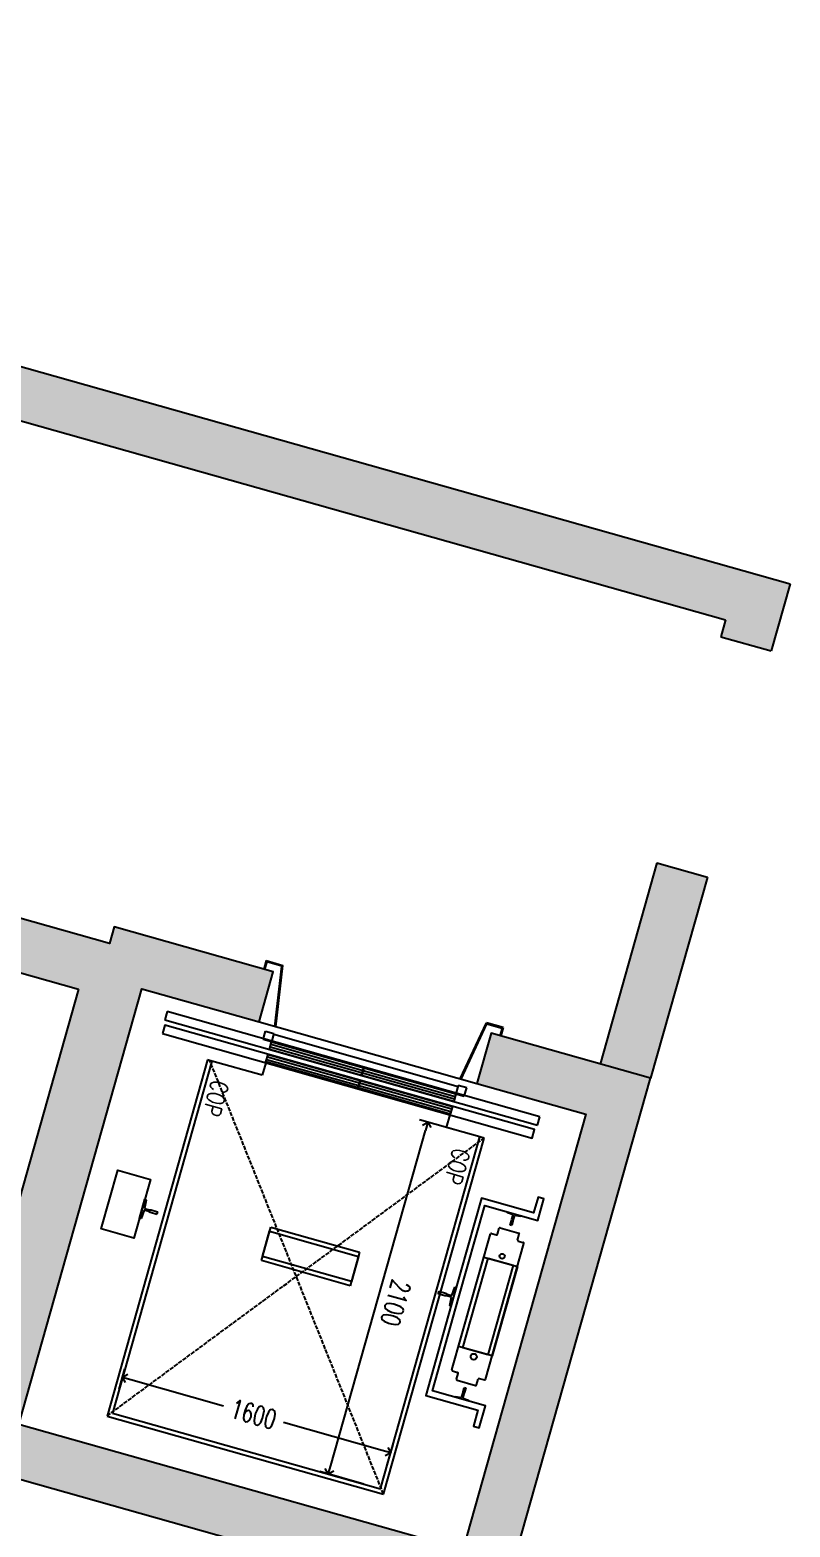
# Model space of a CAD drawing. Header units: millimetres. Extents: x 11689832 to 11802583, y 1023459 to 1173251.
# Drawn here: x 11756266 to 11760631, y 1114065 to 1122663 of the extents above; entities that cross this region are included whole.
import ezdxf
from ezdxf.enums import TextEntityAlignment as Align

# ---------------------------------------------------------------- set-up
doc = ezdxf.new("R2010")
doc.units = ezdxf.units.MM
doc.header["$MEASUREMENT"] = 0
doc.linetypes.add('xref.asix of  podium$0$xref.asix of  podium$0$ACAD_ISO02W100', pattern=[15, 12, -3])
doc.layers.get('0').update_dxf_attribs({"linetype": 'CONTINUOUS', "lineweight": 13})
doc.layers.get('Defpoints').update_dxf_attribs({"color": 5, "linetype": 'CONTINUOUS', "lineweight": 13})
doc.layers.add('KT-Net cot vach', color=6, linetype='CONTINUOUS')
doc.layers.add('thang may block', color=36, linetype='CONTINUOUS')
doc.layers.add('KT-Vat lieu', color=250, linetype='CONTINUOUS', lineweight=9)
doc.styles.add('xref.asix of  podium$0$xref.asix of  podium$0$ROMANS', font='ROMANS.SHX')
doc.styles.add('xref.asix of  podium$0$xref.asix of  podium$0$xref.N.Cot vach tang N2$0$DIM', font='vnsimli.shx', dxfattribs={"width": 0.7})
doc.dimstyles.new('xref.asix of  podium$0$xref.asix of  podium$0$xref.N.Cot vach tang N2$0$CCU 1-100 A1', dxfattribs={"dimscale": 100, "dimtxt": 2.2, "dimasz": 1, "dimexe": 1, "dimexo": 0, "dimgap": 1, "dimtad": 1, "dimdec": 0, "dimdsep": 46, "dimtxsty": 'xref.asix of  podium$0$xref.asix of  podium$0$xref.N.Cot vach tang N2$0$DIM', "dimblk1": 'xref.asix of  podium$0$xref.asix of  podium$0$xref.N.Cot vach tang N2$0$_ARCHTICK', "dimblk2": 'xref.asix of  podium$0$xref.asix of  podium$0$xref.N.Cot vach tang N2$0$_ARCHTICK', "dimsah": 1, "dimcen": 0, "dimdle": 1, "dimclrd": 256, "dimclre": 256, "dimclrt": 31, "dimadec": 0, "dimazin": 0, "dimtfac": 1, "dimtdec": 0, "dimtix": 1, "dimtmove": 2, "dimatfit": 3, "dimldrblk": 'xref.asix of  podium$0$xref.asix of  podium$0$xref.N.Cot vach tang N2$0$_ARCHTICK', "dimfxl": 8, "dimtolj": 1, "dimarcsym": 0})

# ---------------------------------------------------------------- blocks, each defined once
blk = doc.blocks.new('xref.asix of  podium$0$xref.asix of  podium$0$xref.N.Cot vach tang N2$0$_Open90')
at = {"color": 0, "linetype": 'ByBlock', "lineweight": -2}
for p, q in [((0, 0), (-1, 0)), ((-0.5, 0.5), (0, 0)), ((0, 0), (-0.5, -0.5))]:
    blk.add_line(p, q, dxfattribs=at)
blk = doc.blocks.new('*D66')
at = {"layer": 'Defpoints', "color": 0, "transparency": 16777216}
for p in [(-424.1796271950009, -515.0000000018629), (-353.0637966729702, -515.0000000018629, -3.230249313876472e-06), (-353.0637966729702, -2114.999998144806, -3.229479425215231e-06)]:
    blk.add_point(p, dxfattribs=at)
at = {"layer": 'thang may block', "color": 5, "transparency": 16777216}
for p, q in [((-353.0637966729702, -515.0000000018629), (-474.1796271950009, -515.0000000018629)), ((-424.1796271950009, -565.0000000018629), (-424.1796271950007, -1154.999998145427)), ((-424.1796271950005, -2064.999998144806), (-424.1796271950006, -1511.666664812093)), ((-353.0637966729702, -2114.999998144806), (-474.1796271950005, -2114.999998144806))]:
    blk.add_line(p, q, dxfattribs=at)
at = {"layer": 'thang may block', "color": 5, "transparency": 16777216, "xscale": 50, "yscale": 50, "zscale": 50}
for p, rotation in [((-424.1796271950009, -515.0000000018629), 90), ((-424.1796271950005, -2114.999998144806), 270)]:
    blk.add_blockref('xref.asix of  podium$0$xref.asix of  podium$0$xref.N.Cot vach tang N2$0$_Open90', p, dxfattribs=dict(at, rotation=rotation))
at = {"layer": 'thang may block', "color": 5, "transparency": 16777216, "insert": (-424.1796271875501, -1333.33333147876), "char_height": 110, "attachment_point": 5, "rotation": 90, "style": 'xref.asix of  podium$0$xref.asix of  podium$0$xref.N.Cot vach tang N2$0$DIM'}
blk.add_mtext('\\A1;1600', dxfattribs=at)
blk = doc.blocks.new('xref.asix of  podium$0$xref.asix of  podium$0$xref.N.Cot vach tang N2$0$_ARCHTICK')
at = {"color": 0, "linetype": 'ByBlock', "const_width": 0.15}
blk.add_lwpolyline([(-0.5, -0.5), (0.5, 0.5)], dxfattribs=at)
blk = doc.blocks.new('*D65')
at = {"layer": 'Defpoints', "color": 0, "transparency": 16777216}
for p in [(-2310.000006263144, -615), (-210.0000062631443, -615), (-2310.000005868766, -826.7299089804292)]:
    blk.add_point(p, dxfattribs=at)
at = {"layer": 'thang may block', "color": 5, "transparency": 16777216}
for p, q in [((-2310.000006263144, -615), (-2310.000005775634, -876.7299089804292)), ((-210.0000062631443, -615), (-210.0000057756344, -876.7299050688744)), ((-260.0000058687666, -826.7299051620066), (-2260.000005868766, -826.7299088872969))]:
    blk.add_line(p, q, dxfattribs=at)
at = {"layer": 'thang may block', "color": 5, "transparency": 16777216, "xscale": 50, "yscale": 50, "zscale": 50}
for p, rotation in [((-2310.000005868766, -826.7299089804292), 180.0000001067217), ((-210.0000058687666, -826.7299050688744), 1.067216715000541e-07)]:
    blk.add_blockref('xref.asix of  podium$0$xref.asix of  podium$0$xref.N.Cot vach tang N2$0$_Open90', p, dxfattribs=dict(at, rotation=rotation))
at = {"layer": 'thang may block', "color": 5, "transparency": 16777216, "insert": (-1260.000006064344, -721.7299070246518), "char_height": 110, "attachment_point": 5, "rotation": 1.0672170578144923e-07, "style": 'xref.asix of  podium$0$xref.asix of  podium$0$xref.N.Cot vach tang N2$0$DIM'}
blk.add_mtext('\\A1;2100', dxfattribs=at)
blk = doc.blocks.new('xref.asix of  podium$0$xref.asix of  podium$0$TMCC')
at = {"layer": 'thang may block', "linetype": 'Continuous', "ltscale": 2}
for p, q in [((-1938.250006262213, -164.75, 9.413380290367837e-06), (-1932.250006263144, -167.2500000018626, 9.413380290367837e-06)), ((-1938.250006263144, -247.25, 9.413380290367837e-06), (-1938.250006262213, -164.75, 9.413380290367837e-06)), ((-1932.250006263144, -167.2500000018626, 9.413380290367837e-06), (-1930.050006262027, -202.2500000018626, 9.413380290367837e-06)), ((-1839.268615574576, -261.392000194639, 9.413380290367837e-06), (-1839.26861557737, -150.6080001946539, 9.413380290367837e-06)), ((-1798.782414798625, -146.0000001937151, 9.413380290367837e-06), (-1834.660615578294, -146.0000001955777, 9.413380290367837e-06)), ((-1794.174414799549, -141.392000194639, 9.413380290367837e-06), (-1794.174414797686, -110.6079990882427, 9.413380290367837e-06)), ((-978.4333909377456, -105.9999987129122, 9.413380290367837e-06), (-1789.56641479861, -105.9999990873039, 9.413380290367837e-06)), ((-1652.000006263144, -306.0000000018626, 9.413380290367837e-06), (-1652.000006263144, -106, 9.413380290367837e-06)), ((-1652.000006263144, -106, 9.413380290367837e-06), (-1118.000006263144, -106, 9.413380290367837e-06)), ((-1652.000006262213, -281, 9.413380290367837e-06), (-1652.000006263144, -130.9999999981374, 9.413380290367837e-06)), ((-1652.000006263144, -130.9999999981374, 9.413380290367837e-06), (-1118.000006263144, -131, 9.413380290367837e-06)), ((-1118.000006263144, -106, 9.413380290367837e-06), (-1118.000006263144, -306, 9.413380290367837e-06)), ((-1118.000006263144, -131, 9.413380290367837e-06), (-1118.000006263144, -281, 9.413380290367837e-06)), ((-973.8253909368068, -141.3919998221099, 9.413380290367837e-06), (-973.8253909368068, -110.6079987157136, 9.413380290367837e-06)), ((-933.87661557924, -145.9999998211861, 9.413380290367837e-06), (-969.2173909377307, -145.9999998211861, 9.413380290367837e-06)), ((-929.2686155736446, -261.3919998221099, 9.413380290367837e-06), (-929.2686155783013, -150.6079998221248, 9.413380290367837e-06)), ((-839.9500062623993, -202.2500000018626, 9.413380290367837e-06), (-837.7500062631443, -167.2499999981374, 9.413380290367837e-06)), ((-837.7500062631443, -167.2499999981374, 9.413380290367837e-06), (-831.750006262213, -164.75, 9.413380290367837e-06)), ((-831.750006262213, -164.75, 9.413380290367837e-06), (-831.7500062631443, -247.25, 9.413380290367837e-06)), ((-2515.000006263144, -215.0000000018626, 9.413380290367837e-06), (-2515.000006263144, -2440, 9.413380290367837e-06)), ((-2465.000006262213, -215.0000000018626, 9.413380290367837e-06), (-2515.000006263144, -215.0000000018626, 9.413380290367837e-06)), ((-2465.000006263144, -2440, 9.413380290367837e-06), (-2465.000006262213, -215.0000000018626, 9.413380290367837e-06)), ((-1932.250006263144, -244.7499999981374, 9.413380290367837e-06), (-1938.250006263144, -247.25, 9.413380290367837e-06)), ((-1930.050006262027, -209.75, 9.413380290367837e-06), (-1932.250006263144, -244.7499999981374, 9.413380290367837e-06)), ((-1930.050006262027, -202.2500000018626, 9.413380290367837e-06), (-1905.400006262586, -202.2500000018626, 9.413380290367837e-06)), ((-1905.400006262586, -209.75, 9.413380290367837e-06), (-1930.050006262027, -209.75, 9.413380290367837e-06)), ((-1905.400006262586, -202.2500000018626, 9.413380290367837e-06), (-1895.400006263517, -202, 9.413380290367837e-06)), ((-1895.400006262586, -210.5, 9.413380290367837e-06), (-1905.400006262586, -209.75, 9.413380290367837e-06)), ((-1895.400006263517, -202, 9.413380290367837e-06), (-1870.000006262213, -201.5000000018626, 9.413380290367837e-06)), ((-1870.000006262213, -210.5000000018626, 9.413380290367837e-06), (-1895.400006262586, -210.5, 9.413380290367837e-06)), ((-1870.000006262213, -201.5000000018626, 9.413380290367837e-06), (-1870.000006262213, -210.5000000018626, 9.413380290367837e-06)), ((-900.0000062631443, -210.5, 9.413380290367837e-06), (-900.0000062631443, -201.4999999981374, 9.413380290367837e-06)), ((-900.0000062631443, -201.4999999981374, 9.413380290367837e-06), (-874.6000062627718, -201.5, 9.413380290367837e-06)), ((-874.6000062637031, -210, 9.413380290367837e-06), (-900.0000062631443, -210.5, 9.413380290367837e-06)), ((-874.6000062627718, -201.5, 9.413380290367837e-06), (-864.6000062618405, -202.25, 9.413380290367837e-06)), ((-864.6000062618405, -209.7500000018626, 9.413380290367837e-06), (-874.6000062637031, -210, 9.413380290367837e-06)), ((-864.6000062618405, -202.25, 9.413380290367837e-06), (-839.9500062623993, -202.2500000018626, 9.413380290367837e-06)), ((-839.9500062633306, -209.7500000018626, 9.413380290367837e-06), (-864.6000062618405, -209.7500000018626, 9.413380290367837e-06)), ((-837.7500062631443, -244.7500000018626, 9.413380290367837e-06), (-839.9500062633306, -209.7500000018626, 9.413380290367837e-06)), ((-831.7500062631443, -247.25, 9.413380290367837e-06), (-837.7500062631443, -244.7500000018626, 9.413380290367837e-06)), ((-1798.782414796762, -266.0000001937151, 9.413380290367837e-06), (-1834.660615574569, -266.0000001955777, 9.413380290367837e-06)), ((-1794.174414796755, -301.3919990900904, 9.413380290367837e-06), (-1794.174414796755, -270.6080001927912, 9.413380290367837e-06)), ((-978.4333909377456, -305.9999987147748, 9.413380290367837e-06), (-1789.56641479861, -305.9999990891665, 9.413380290367837e-06)), ((-1118.000006263144, -281, 9.413380290367837e-06), (-1652.000006262213, -281, 9.413380290367837e-06)), ((-1118.000006263144, -306, 9.413380290367837e-06), (-1652.000006263144, -306.0000000018626, 9.413380290367837e-06)), ((-973.8253909377381, -301.3919987138361, 9.413380290367837e-06), (-973.8253909358755, -270.6079998202622, 9.413380290367837e-06)), ((-933.8766155755147, -265.9999998193234, 9.413380290367837e-06), (-969.2173909349367, -265.9999998211861, 9.413380290367837e-06)), ((-1439.500006262213, -419.0000000018626, 9.413380290367837e-06), (-1442.000006264076, -411, 9.413380290367837e-06)), ((-1442.000006264076, -411, 9.413380290367837e-06), (-1328.000006263144, -411, 9.413380290367837e-06)), ((-1390.000006262213, -423, 9.413380290367837e-06), (-1439.500006262213, -419.0000000018626, 9.413380290367837e-06)), ((-1390.000006262213, -452.0000000018626, 9.413380290367837e-06), (-1390.000006262213, -423, 9.413380290367837e-06)), ((-1330.500006263144, -419.0000000018626, 9.413380290367837e-06), (-1380.000006263144, -423, 9.413380290367837e-06)), ((-1380.000006263144, -423, 9.413380290367837e-06), (-1380.000006263144, -452, 9.413380290367837e-06)), ((-1328.000006263144, -411, 9.413380290367837e-06), (-1330.500006263144, -419.0000000018626, 9.413380290367837e-06)), ((-185.000006262213, -490, 9.413380290367837e-06), (-2310.000006262213, -490, 9.413380290367837e-06)), ((-2310.000006262213, -490, 9.413380290367837e-06), (-2310.000006263144, -515, 9.413380290367837e-06)), ((-210.0000062631443, -515, 9.413380290367837e-06), (-2310.000006263144, -515, 9.413380290367837e-06)), ((-2310.000006263144, -515, 9.413380290367837e-06), (-2310.000006263144, -715, 9.413380290367837e-06)), ((-1393.000006263144, -462, 9.413380290367837e-06), (-1390.000006262213, -452.0000000018626, 9.413380290367837e-06)), ((-1393.000006263144, -500, 9.413380290367837e-06), (-1393.000006263144, -462, 9.413380290367837e-06)), ((-1377.000006263144, -500, 9.413380290367837e-06), (-1393.000006263144, -500, 9.413380290367837e-06)), ((-1380.000006263144, -452, 9.413380290367837e-06), (-1377.000006263144, -462, 9.413380290367837e-06)), ((-1377.000006263144, -462, 9.413380290367837e-06), (-1377.000006263144, -500, 9.413380290367837e-06)), ((-210.000006262213, -2115.000000003725, 9.413380290367837e-06), (-210.0000062631443, -515, 9.413380290367837e-06)), ((-185.0000062631443, -2140, 9.413380290367837e-06), (-185.000006262213, -490, 9.413380290367837e-06)), ((-2510.000008399598, -665.0000000018626, 9.413380290367837e-06), (-2560.000008398667, -665, 9.413380290367837e-06)), ((-2560.000008398667, -665, 9.413380290367837e-06), (-2560.000008398667, -715.0000000018626, 9.413380290367837e-06)), ((-2510.000008398667, -715.0000000018626, 9.413380290367837e-06), (-2510.000008399598, -665.0000000018626, 9.413380290367837e-06)), ((-2560.000008398667, -715.0000000018626, 9.413380290367837e-06), (-2510.000008398667, -715.0000000018626, 9.413380290367837e-06)), ((-2555.000006262213, -1815, 9.413380290367837e-06), (-2555.000006263144, -715, 9.413380290367837e-06)), ((-2310.000006263144, -715, 9.413380290367837e-06), (-2385.000006263144, -715.0000000018626, 9.413380290367837e-06)), ((-1485.000006262213, -1000.000000001863, 9.413380290367837e-06), (-1285.000006263144, -1000, 9.413380290367837e-06)), ((-1485.000006262213, -1530.000000001863, 9.413380290367837e-06), (-1485.000006262213, -1000.000000001863, 9.413380290367837e-06)), ((-1460.000006263144, -1000.000000001863, 9.413380290367837e-06), (-1310.000006263144, -1000, 9.413380290367837e-06)), ((-1460.000006263144, -1530, 9.413380290367837e-06), (-1460.000006263144, -1000.000000001863, 9.413380290367837e-06)), ((-1310.000006263144, -1000, 9.413380290367837e-06), (-1310.000006263144, -1530, 9.413380290367837e-06)), ((-1285.000006263144, -1000, 9.413380290367837e-06), (-1285.000006263144, -1530, 9.413380290367837e-06)), ((-1285.000006263144, -1530, 9.413380290367837e-06), (-1485.000006262213, -1530.000000001863, 9.413380290367837e-06)), ((-1310.000006263144, -1530, 9.413380290367837e-06), (-1460.000006263144, -1530, 9.413380290367837e-06)), ((-2560.000008399598, -1865, 9.413380290367837e-06), (-2560.000008398667, -1815, 9.413380290367837e-06)), ((-2560.000008398667, -1815, 9.413380290367837e-06), (-2510.000008399598, -1815.000000001863, 9.413380290367837e-06)), ((-2510.000008399598, -1865, 9.413380290367837e-06), (-2560.000008399598, -1865, 9.413380290367837e-06)), ((-2510.000008399598, -1815.000000001863, 9.413380290367837e-06), (-2510.000008399598, -1865, 9.413380290367837e-06)), ((-2385.000006262213, -1815.000000001863, 9.413380290367837e-06), (-2310.000006262213, -1815, 9.413380290367837e-06)), ((-2310.000006262213, -1815, 9.413380290367837e-06), (-2310.000006262213, -2115.000000001863, 9.413380290367837e-06)), ((-2310.000006262213, -2115.000000001863, 9.413380290367837e-06), (-210.000006262213, -2115.000000003725, 9.413380290367837e-06)), ((-2310.000006262213, -2115.000000001863, 9.413380290367837e-06), (-2310.000006262213, -2140, 9.413380290367837e-06)), ((-2310.000006262213, -2140, 9.413380290367837e-06), (-185.0000062631443, -2140, 9.413380290367837e-06)), ((-1393.000006263144, -2218, 9.413380290367837e-06), (-1393.000006264076, -2180, 9.413380290367837e-06)), ((-1393.000006264076, -2180, 9.413380290367837e-06), (-1377.000006263144, -2180, 9.413380290367837e-06)), ((-1390.000006263144, -2228.000000001863, 9.413380290367837e-06), (-1393.000006263144, -2218, 9.413380290367837e-06)), ((-1390.000006263144, -2257.000000001863, 9.413380290367837e-06), (-1390.000006263144, -2228.000000001863, 9.413380290367837e-06)), ((-1377.000006263144, -2218, 9.413380290367837e-06), (-1380.000006262213, -2228.000000001863, 9.413380290367837e-06)), ((-1380.000006262213, -2228.000000001863, 9.413380290367837e-06), (-1380.000006262213, -2257, 9.413380290367837e-06)), ((-1377.000006263144, -2180, 9.413380290367837e-06), (-1377.000006263144, -2218, 9.413380290367837e-06)), ((-1442.000006263144, -2269.000000003725, 9.413380290367837e-06), (-1439.500006262213, -2261, 9.413380290367837e-06)), ((-1328.000006263144, -2269, 9.413380290367837e-06), (-1442.000006263144, -2269.000000003725, 9.413380290367837e-06)), ((-1439.500006262213, -2261, 9.413380290367837e-06), (-1390.000006263144, -2257.000000001863, 9.413380290367837e-06)), ((-1380.000006262213, -2257, 9.413380290367837e-06), (-1330.500006263144, -2261, 9.413380290367837e-06)), ((-1330.500006263144, -2261, 9.413380290367837e-06), (-1328.000006263144, -2269, 9.413380290367837e-06)), ((-2515.000006263144, -2440, 9.413380290367837e-06), (-2465.000006263144, -2440, 9.413380290367837e-06))]:
    blk.add_line(p, q, dxfattribs=at)
at = {"layer": 'thang may block', "linetype": 'xref.asix of  podium$0$xref.asix of  podium$0$ACAD_ISO02W100', "ltscale": 2}
for p, q in [((-185.000006262213, -490, 9.413380290367837e-06), (-2310.000006263144, -2127.500000001863, 9.413380290367837e-06)), ((-185.0000062631443, -2140, 9.413380290367837e-06), (-2310.000006262213, -490, 9.413380290367837e-06))]:
    blk.add_line(p, q, dxfattribs=at)
at = {"layer": 'thang may block', "linetype": 'Continuous', "ltscale": 2, "elevation": 9.413380290367837e-06}
for points in [[(-1385.000006262213, -411), (-796.7500062631443, -411), (-796.750006262213, -100.0000000018626), (-701.750006262213, -100.0000000018626), (-701.750006262213, -65), (-831.7500062631443, -65.00000000186265), (-831.7500062631443, -381.0000000018626), (-1385.000006263144, -381.0000000018626), (-1938.250006263144, -380.9999999981374), (-1938.250006262213, -65.00000000186265), (-2068.250006262213, -65.00000000186265), (-2068.250006263144, -100), (-1973.250006263144, -100), (-1973.250006262213, -411), (-1385.000006262213, -411)], [(-2385.000006262213, -2430.000000001863), (-2385.000006262213, -225), (-2435.000006262213, -225.0000000018626), (-2435.000006262213, -2430.000000001863)], [(-2510.000008398667, -715.0000000018626), (-2465.000006263144, -715.0000000018626), (-2465.000006263144, -1265), (-2510.000008399598, -1265.000000001863)], [(-2435.000006263144, -715), (-2390.000006262213, -715), (-2390.000006263144, -1265), (-2435.000006263144, -1265)], [(-2510.000008399598, -1265.000000001863), (-2465.000006263144, -1265), (-2465.000006263144, -1815), (-2510.000008399598, -1815.000000001863)], [(-2435.000006263144, -1265), (-2390.000006263144, -1265), (-2390.000006263144, -1815), (-2435.000006263144, -1815)], [(-1385.000006263144, -2269), (-1210.000006263144, -2269), (-1210.000006262213, -2465), (-1385.000006263144, -2465.000000001863), (-1560.000006263144, -2465.000000001863), (-1560.000006263144, -2269.000000001863), (-1385.000006263144, -2269)]]:
    blk.add_lwpolyline(points, close=True, dxfattribs=at)
for points in [[(-2495.000006263144, -1265), (-2495.000006263144, -715)], [(-2480.000006262213, -1265.000000001863), (-2480.000006263144, -715)], [(-2420.000006262213, -1265), (-2420.000006262213, -715)], [(-2405.000006263144, -1265), (-2405.000006263144, -715.0000000018626)], [(-2495.000006263144, -1815), (-2495.000006263144, -1265)], [(-2480.000006263144, -1815.000000001863), (-2480.000006262213, -1265.000000001863)], [(-2420.000006263144, -1815), (-2420.000006262213, -1265)], [(-2405.000006263144, -1815.000000001863), (-2405.000006263144, -1265)]]:
    blk.add_lwpolyline(points, dxfattribs=at)
at = {"layer": 'thang may block', "linetype": 'Continuous', "ltscale": 2}
for centre, radius in [((-1685.000006264076, -205.9999999981374, 9.413380290367837e-06), 14.5), ((-1085.000006262213, -206, 9.413380290367837e-06), 17.5)]:
    blk.add_circle(centre, radius, dxfattribs=at)
for centre, radius, start, end in [((-1834.660615578294, -150.6080001965165, 9.413380290367837e-06), 4.608000000157356, 90, 180.0000001067217), ((-1798.782414800487, -141.392000194639, 9.413380290367837e-06), 4.60799999993022, 270, 1.067217057814492e-07), ((-1789.566414797679, -110.6079990882427, 9.413380290367837e-06), 4.607999999791002, 90, 180.0000001067217), ((-978.4333909368142, -110.6079987157136, 9.413380290367837e-06), 4.608000000340304, 1.067217057814492e-07, 90), ((-969.2173909395933, -141.3919998183846, 9.413380290367837e-06), 4.608000000069674, 180.0000001067217, 270), ((-933.8766155783087, -150.6079998202622, 9.413380290367837e-06), 4.608000000340514, 1.067217057814492e-07, 90), ((-1834.660615574569, -261.392000194639, 9.413380290367837e-06), 4.607999999978258, 180.0000001067217, 270), ((-1798.782414795831, -270.6080001965165, 9.413380290367837e-06), 4.607999999790949, 1.067217057814492e-07, 90), ((-1789.56641479861, -301.391999091953, 9.413380290367837e-06), 4.607999999520397, 180.0000001067217, 270), ((-978.4333909368142, -301.3919987156987, 9.413380290367837e-06), 4.607999999934202, 270, 1.067217057814492e-07), ((-969.2173909349367, -270.6079998202622, 9.413380290367837e-06), 4.608000000253027, 90, 180.0000001067217), ((-933.8766155745834, -261.3919998221099, 9.413380290367837e-06), 4.607999999838647, 270, 1.067217057814492e-07)]:
    blk.add_arc(centre, radius, start, end, dxfattribs=at)
at = {"layer": 'thang may block', "linetype": 'Continuous', "ltscale": 2, "style": 'xref.asix of  podium$0$xref.asix of  podium$0$ROMANS', "width": 0.75}
for p in [(-2110.000006263144, -595, 9.413380290367837e-06), (-2110.000006262213, -2035.000000001863, 9.413380290367837e-06)]:
    blk.add_text('COP', height=99.99999999999999, rotation=1.067217057814492e-07, dxfattribs=at).set_placement(p, align=Align.MIDDLE)
at = {"layer": 'thang may block', "color": 5}
dim = blk.add_linear_dim(base=(-424.1796271950009, -515.0000000018629, 1.264362960424431e-05), p1=(-353.0637966729701, -2114.999998144805, 9.414150179029077e-06), p2=(-353.0637966729701, -515.0000000018626, 9.413380290367837e-06), angle=270, dimstyle='xref.asix of  podium$0$xref.asix of  podium$0$xref.N.Cot vach tang N2$0$CCU 1-100 A1', override={"dimscale": 50, "dimblk1": 'xref.asix of  podium$0$xref.asix of  podium$0$xref.N.Cot vach tang N2$0$_Open90', "dimblk2": 'xref.asix of  podium$0$xref.asix of  podium$0$xref.N.Cot vach tang N2$0$_Open90', "dimclrd": 5, "dimclre": 5, "dimclrt": 5, "dimlwd": 65535, "dimlwe": 65535}, dxfattribs=at)
dim.commit()
dim.dimension.update_dxf_attribs({"geometry": '*D66', "text_midpoint": (-424.1796271875501, -1333.33333147876, 1.264362960424431e-05), "dimtype": 128})
dim = blk.add_linear_dim(base=(-2310.000005868766, -826.7299089804292, 9.413380290367837e-06), p1=(-210.0000062631443, -615, 9.413380290367837e-06), p2=(-2310.000006263144, -615, 9.413380290367837e-06), angle=180.0000001067217, dimstyle='xref.asix of  podium$0$xref.asix of  podium$0$xref.N.Cot vach tang N2$0$CCU 1-100 A1', override={"dimscale": 50, "dimblk1": 'xref.asix of  podium$0$xref.asix of  podium$0$xref.N.Cot vach tang N2$0$_Open90', "dimblk2": 'xref.asix of  podium$0$xref.asix of  podium$0$xref.N.Cot vach tang N2$0$_Open90', "dimclrd": 5, "dimclre": 5, "dimclrt": 5, "dimlwd": 65535, "dimlwe": 65535}, dxfattribs=at)
dim.commit()
dim.dimension.update_dxf_attribs({"geometry": '*D65', "text_midpoint": (-1260.000006064344, -721.7299070246518, 9.413380290367837e-06)})

msp = doc.modelspace()

# ---------------------------------------------------------------- hatches: boundary and pattern name
at = {"layer": 'KT-Vat lieu'}
h = msp.add_hatch(dxfattribs=at)
h.set_pattern_fill('BTCT', color=256, scale=40)
h.set_pattern_definition([(49.99999999999999, (-945000.0000169538, 7.099239155650139e-06), (286.9040730403014, -25.10085399303804), [30, -330]), (355, (-945000.0000169538, 7.099239155650139e-06), (-55.50053344520001, 300.8768534800047), [24, -264]), (100.4514, (-944976.0913449537, -2.091728900760844), (231.4037526856086, 275.7758168243814), [25.496076, -280.4568448]), (46.18420000000001, (-945000.0000169538, 80.00000709923916), (426.8964194502578, -66.20760573160723), [45, -495]), (96.6356, (-944964.4253189538, 74.48268429923915), (373.8650822194813, 389.6471483601767), [38.2441152, -420.6852]), (351.1842, (-945000.0000169538, 80.00000709923916), (373.8647780534509, 389.6474403701299), [36, -396]), (21, (-944960.0000169538, 60.00000709923916), (238.7628208473847, -161.0475562661355), [30, -330]), (326.0000000000001, (-944960.0000169538, 60.00000709923916), (97.32613276863269, 290.0600180187412), [24, -264]), (71.4514, (-944940.1031237538, 46.57936469923916), (336.089051432596, 129.012198683981), [25.496076, -280.4568448]), (37.50000000000001, (-945000.0000169538, 7.099239155650139e-06), (4.863942126916267, 133.1575415325246), [0, -260.8, 0, -268, 0, -265]), (7.499999999999999, (-945000.0000169538, 7.099239155650139e-06), (105.2278149768594, 157.7646847529441), [0, -152.8, 0, -254.8, 0, -101]), (327.5, (-945089.2000169537, 7.099239155650139e-06), (213.5289744689636, -9.021948693751902), [0, -100, 0, -312, 0, -414]), (317.5, (-945129.2000169537, 7.099239155650139e-06), (233.2744677369545, 40.04199293292709), [0, -130, 0, -207.2, 0, -294]), (45, (-945000.0000169538, 7.099239155650139e-06), (-106.0660171779821, 106.0660171779821), []), (45, (-944929.2893389538, 7.099239155650139e-06), (-106.0660171779821, 106.0660171779821), [])])
h.paths.add_polyline_path([(11748460.5340444, 1119439.250240806), (11749371.4784308, 1122663.01763033), (11760630.60534791, 1119481.510616633), (11760521.83584115, 1119096.583072675), (11760233.14020095, 1119178.160197726), (11760260.33258266, 1119274.392101488), (11749578.59694917, 1122292.744864033), (11748830.80673973, 1119646.368486794), (11749215.72892309, 1119537.600498289), (11749134.15172418, 1119248.904587423)])
h.paths.add_polyline_path([(11760156.45229513, 1117796.85180311), (11759828.42995741, 1116642.668995699), (11759539.73441248, 1116724.246457921), (11759866.10177738, 1117879.130572946)])
h = msp.add_hatch(dxfattribs=at)
h.set_pattern_fill('BTCT', color=256, scale=40)
h.set_pattern_definition([(49.99999999999999, (11806756.15173641, 1015288.920659328), (286.9040730403014, -25.10085399303804), [30, -330]), (355, (11806756.15173641, 1015288.920659328), (-55.50053344520001, 300.8768534800047), [24, -264]), (100.4514, (11806780.06040841, 1015286.828923328), (231.4037526856086, 275.7758168243814), [25.496076, -280.4568448]), (46.18420000000002, (11806756.15173641, 1015368.920659328), (426.8964194502578, -66.20760573160723), [44.99999999999988, -494.999999999999]), (96.6356, (11806791.72643441, 1015363.403336528), (373.8650822194813, 389.6471483601767), [38.2441152, -420.6852]), (351.1842, (11806756.15173641, 1015368.920659328), (373.8647780534509, 389.6474403701299), [36, -396]), (21, (11806796.15173641, 1015348.920659328), (238.7628208473847, -161.0475562661355), [30, -330]), (326.0000000000001, (11806796.15173641, 1015348.920659328), (97.32613276863269, 290.0600180187412), [24, -264]), (71.4514, (11806816.04862961, 1015335.500016928), (336.089051432596, 129.012198683981), [25.496076, -280.4568448]), (37.50000000000001, (11806756.15173641, 1015288.920659328), (4.863942126916267, 133.1575415325246), [0, -260.8, 0, -268, 0, -265]), (7.499999999999999, (11806756.15173641, 1015288.920659328), (105.2278149768594, 157.7646847529441), [0, -152.8, 0, -254.8, 0, -101]), (327.5, (11806666.95173641, 1015288.920659328), (213.5289744689636, -9.021948693751902), [0, -100, 0, -312, 0, -414]), (317.5, (11806626.95173641, 1015288.920659328), (233.2744677369545, 40.04199293292709), [0, -130, 0, -207.2, 0, -294]), (45, (11806756.15173641, 1015288.920659328), (-106.0660171779821, 106.0660171779821), []), (45, (11806826.86241441, 1015288.920659328), (-106.0660171779821, 106.0660171779821), [])])
h.paths.add_polyline_path([(11758958.27678011, 1113563.248391721), (11759828.43316065, 1116642.668670861), (11758914.23000857, 1116900.996429648), (11758832.65282479, 1116612.300581618), (11759458.16034566, 1116435.549979451), (11758751.15827394, 1113933.521188554), (11756201.01360513, 1114654.119384774), (11756908.01566121, 1117156.148180551), (11757581.63841966, 1116965.801583265), (11757663.21560344, 1117254.497431296), (11756749.0130939, 1117512.825008568), (11756721.82066541, 1117416.592919135), (11749215.73425254, 1119537.598992338), (11748372.77030042, 1116554.410802641), (11749214.81578999, 1116316.472748552), (11749296.39117743, 1116605.168879773), (11748791.15899552, 1116747.933093171), (11749470.96863448, 1119153.730020452), (11756544.01170445, 1117155.089652603), (11755864.20203532, 1114749.292734211), (11755358.9994339, 1114892.048589532), (11755277.42404647, 1114603.352458335)])
h.paths.add_polyline_path([(11757724.11648642, 1110482.769799802), (11757044.30681693, 1108076.97288014), (11754542.27800593, 1108783.974880776), (11755222.08767413, 1111189.771795908), (11755847.59449371, 1111013.02138633), (11755929.17163194, 1111301.717073135), (11754461.65068621, 1111716.396635876), (11754380.07352841, 1111427.701007536), (11754885.27610587, 1111284.945150806), (11754205.46643521, 1108879.148227016), (11747132.42345031, 1110877.78849803), (11747812.23311592, 1113283.585519639), (11748317.46484851, 1113140.821434739), (11748399.04200698, 1113429.517065465), (11747556.99840776, 1113667.45458386), (11746714.03478217, 1110684.266301848), (11757299.54126186, 1107693.103890925), (11758142.5048874, 1110676.292172975), (11757180.18603409, 1110948.216060953), (11757098.60890903, 1110659.520420758)])
h.paths.add_polyline_path([(11754026.4096443, 1114956.853470524), (11754107.98503173, 1115245.549601721), (11752953.20250691, 1115571.858229103), (11752871.62711947, 1115283.162097906)], flags=17)
h.paths.add_polyline_path([(11751620.6127173, 1115636.663110095), (11751702.18810474, 1115925.359241292), (11750547.4055796, 1116251.667867584), (11750465.83019217, 1115962.971736387)], flags=17)
h.paths.add_polyline_path([(11750723.26218944, 1112461.011624106), (11750804.83936198, 1112749.707304623), (11749650.0568373, 1113076.015932321), (11749568.47967749, 1112787.320296876)], flags=17)
h.paths.add_polyline_path([(11753129.05914276, 1111781.202001405), (11753210.63630461, 1112069.897644066), (11752055.8541324, 1112396.206023377), (11751974.27700735, 1112107.510383182)], flags=17)

# ---------------------------------------------------------------- linework, layer by layer
at = {"layer": 'KT-Net cot vach'}
for p, q in [((11749371.47843172, 1122663.017631378), (11760630.60534791, 1119481.510616633)), ((11749578.59694686, 1122292.744866132), (11760260.33258266, 1119274.392101488)), ((11760630.60534791, 1119481.510616633), (11760521.83584784, 1119096.583096351)), ((11760260.33258266, 1119274.392101488), (11760233.14020765, 1119178.160221423)), ((11760233.14020765, 1119178.160221423), (11760521.83584784, 1119096.583096371))]:
    msp.add_line(p, q, dxfattribs=at)
at = {"layer": 'KT-Net cot vach', "ltscale": 10}
for p, q in [((11759866.04298411, 1117879.029885978), (11759539.73418458, 1116724.246774462)), ((11759866.04298411, 1117879.029885978), (11760156.45522297, 1117796.967699277)), ((11760156.45522296, 1117796.967699256), (11759828.43316065, 1116642.668670861))]:
    msp.add_line(p, q, dxfattribs=at)
msp.add_lwpolyline([(11756544.01170445, 1117155.089652603), (11755864.20203532, 1114749.292734211), (11755358.9994339, 1114892.048589532), (11755277.42404647, 1114603.352458335), (11758958.27678011, 1113563.248391721), (11759828.43316065, 1116642.668670861), (11758914.23000857, 1116900.996429648), (11758832.65282479, 1116612.300581618), (11759458.16034566, 1116435.549979451), (11758751.15827394, 1113933.521188554), (11756201.01360513, 1114654.119384774), (11756908.01566121, 1117156.148180551), (11757581.63841966, 1116965.801583265), (11757663.21560344, 1117254.497431296), (11756749.0130939, 1117512.825008568), (11756721.82066541, 1117416.592919135), (11749215.73425254, 1119537.598992338), (11748372.77030042, 1116554.410802641), (11749214.81578999, 1116316.472748552), (11749296.39117743, 1116605.168879773), (11748791.15899552, 1116747.933093171), (11749470.96863448, 1119153.730020452)], close=True, dxfattribs=at)
at = {"layer": 'thang may block', "linetype": 'Continuous', "ltscale": 2}
for p, q in [((11757621.93030539, 1117318.120947418, 2.902142198090623e-08), (11757717.9761529, 1117290.981139876, 2.901778801225635e-08)), ((11757672.89859545, 1116940.013933062, 2.902077988231033e-08), (11757712.89628532, 1117287.220781712, 2.891080613542815e-08)), ((11757677.870264, 1116938.609081827, 2.902142196702845e-08), (11757717.9761529, 1117290.981139876, 2.889327790398481e-08)), ((11757581.63838394, 1116965.801456844, 2.902142196702845e-08), (11758832.65282479, 1116612.300581618, 2.902142196702845e-08)), ((11758736.42094472, 1116639.492956635, 2.902142196702845e-08), (11758886.66168094, 1116960.744059043, 2.889327790398481e-08)), ((11758741.39261327, 1116638.088105399, 2.902077988231033e-08), (11758889.02231102, 1116954.8812292, 2.891080613542815e-08)), ((11758982.70752845, 1116933.604251501, 2.902142198090623e-08), (11758886.66168094, 1116960.744059043, 2.901778801225635e-08))]:
    msp.add_line(p, q, dxfattribs=at)
at = {"layer": 'thang may block', "linetype": 'Continuous', "ltscale": 2, "elevation": 2.902142196702845e-08}
for points in [[(11757621.93030539, 1117318.120947418), (11757608.33411788, 1117270.005007386)], [(11757712.89628532, 1117287.220781712), (11757625.38228064, 1117311.949734664), (11757613.14571188, 1117268.645388635)], [(11758889.02231102, 1116954.8812292), (11758976.5363157, 1116930.152276249), (11758964.29974694, 1116886.847930219)], [(11758982.70752845, 1116933.604251501), (11758969.11134094, 1116885.488311468)]]:
    msp.add_lwpolyline(points, dxfattribs=at)

# ---------------------------------------------------------------- block references
at = {"layer": 'thang may block', "rotation": 254.2212266823932}
msp.add_blockref('xref.asix of  podium$0$xref.asix of  podium$0$TMCC', (11758717.47713673, 1113943.038593561, 2.902142196702845e-08), dxfattribs=at)

doc.saveas('drawing.dxf')
